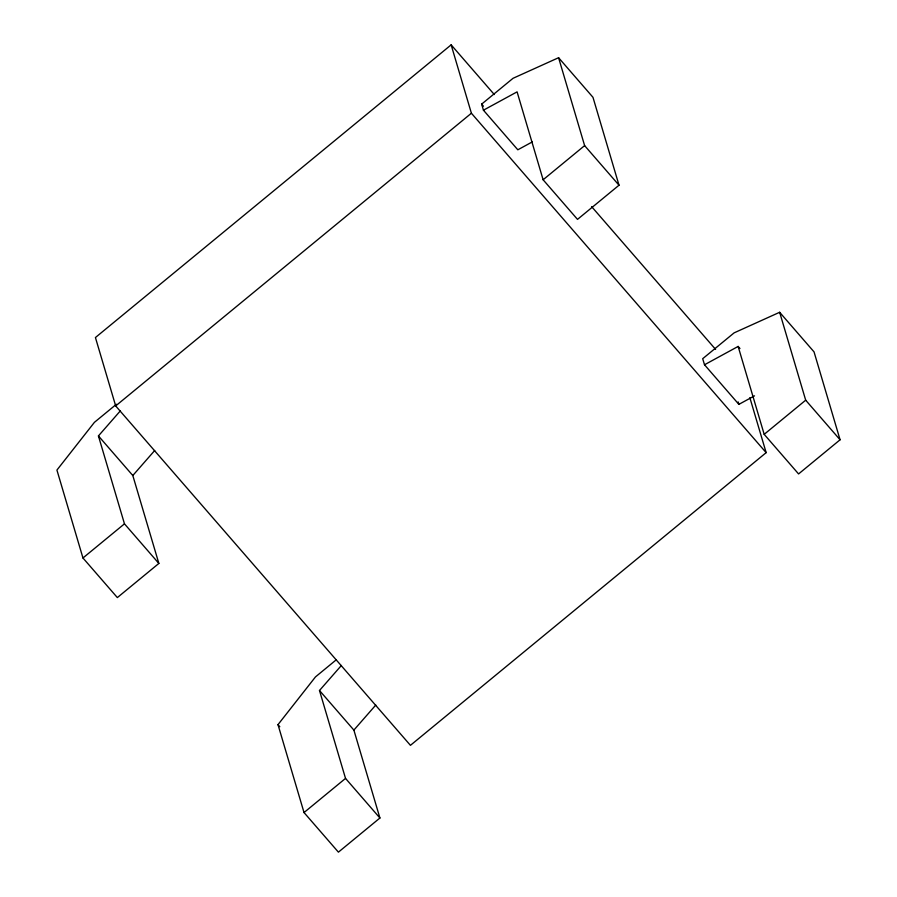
<?xml version="1.0" encoding="UTF-8"?>
<svg xmlns="http://www.w3.org/2000/svg" width="897" height="897" viewBox="0 0 897 897"><rect width="100%" height="100%" fill="white"/><g stroke="black" fill="none" stroke-linecap="round" stroke-linejoin="round"><path stroke-width="1.35" d="M341.387 665.462L319.489 690.499L353.878 730.091L379.913 818.008L338.416 852.15L304.027 812.547L277.992 724.641L315.464 676.921L336.409 659.676M116.397 404.255L94.409 422.352L56.926 470.073L82.961 557.979L117.35 597.581L158.859 563.439L124.47 523.837L98.423 435.931L120.321 410.893M158.859 563.439L132.812 475.522L154.71 450.496M353.878 730.091L375.765 705.064M494.303 94.544L451.146 44.85L95.43 337.541L115.679 405.915L410.434 745.34L766.15 452.649L749.858 397.685M481.644 104.13L513.062 78.286L558.584 57.711L592.973 97.313L619.008 185.219L577.511 219.373L543.122 179.77L517.087 91.864L483.438 110.196L481.644 104.13L483.449 106.216M115.679 405.915L471.396 113.224L451.146 44.85M82.961 557.979L124.47 523.837M543.122 179.77L584.62 145.617L558.584 57.711M304.027 812.547L345.524 778.405L319.489 690.499M779.65 312.279L814.039 351.882L840.074 439.788L798.577 473.941L764.188 434.339L805.685 400.185L779.65 312.279L734.127 332.854L702.699 358.699L704.504 364.765L738.881 404.368L754.512 395.846M532.246 141.939L517.827 149.799L483.438 110.196M704.504 364.765L738.141 346.433L739.958 348.518M584.62 145.617L619.008 185.219M805.685 400.185L840.074 439.788M591.628 206.635L715.593 349.382M471.396 113.224L766.15 452.649M98.423 435.931L132.812 475.522M345.524 778.405L379.913 818.008M277.992 724.641L279.797 726.727M738.141 346.433L764.188 434.339M738.164 401.934L738.881 404.368"/></g></svg>
